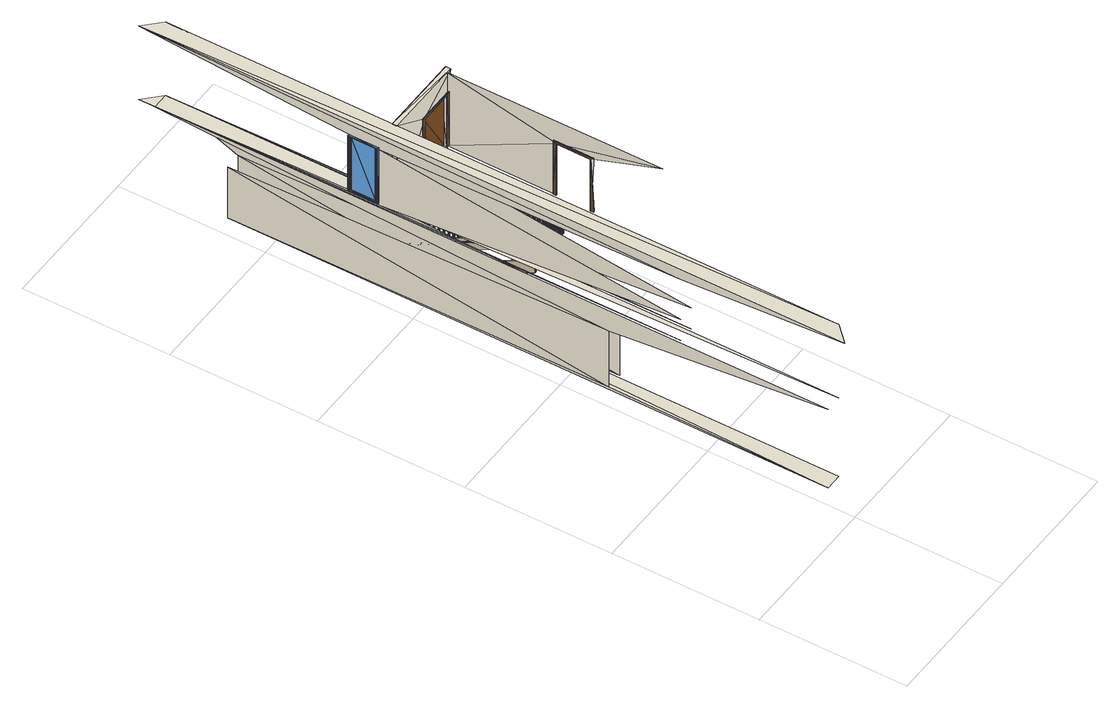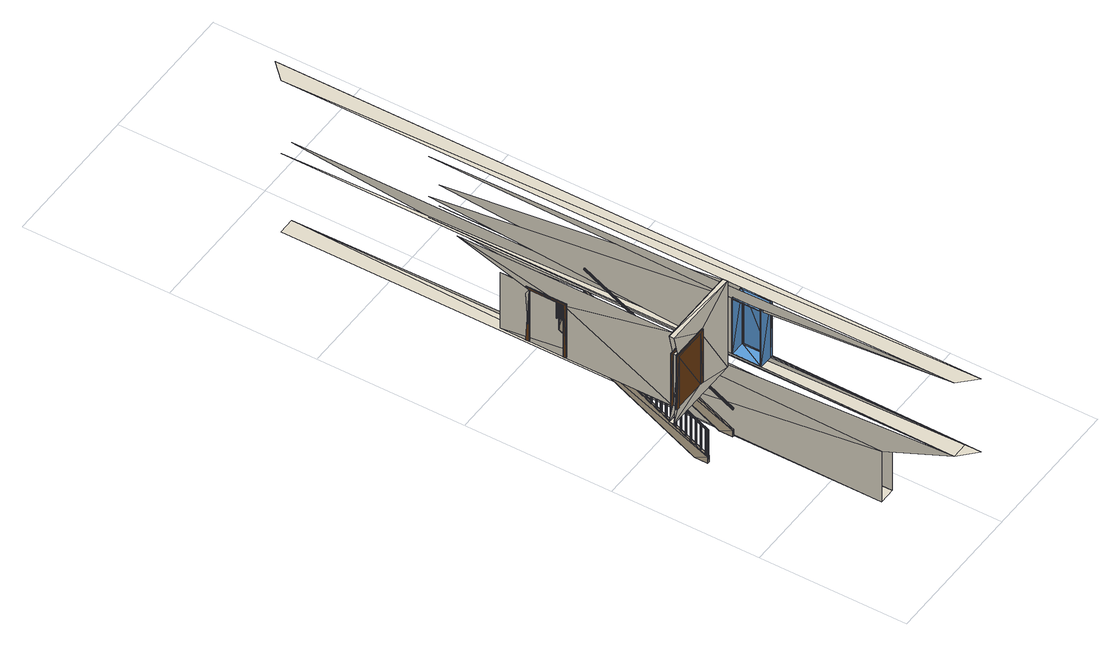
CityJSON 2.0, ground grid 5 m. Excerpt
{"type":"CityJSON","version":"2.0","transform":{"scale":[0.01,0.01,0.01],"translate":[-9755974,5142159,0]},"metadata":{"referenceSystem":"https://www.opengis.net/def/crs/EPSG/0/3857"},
"CityObjects":{
"building1":{"type":"Building","attributes":{"name":"IfcBuilding","ifc_type":"IfcBuilding","gis_class":"CityModel.Building","B2GM.source_standard":"ISO 19166 B2GM","B2GM.mapping_stage":"EM","Pset_BuildingCommon.NumberOfStoreys":"4","PSet_Revit_Other.Project Issue Date":"Issue Date","PSet_Revit_Other.Project Status":"Project Status","PSet_Revit_Other.Client Name":"Owner","PSet_Revit_Other.Project Address":"Enter address here","PSet_Revit_Other.Project Name":"Duplex Apartment","PSet_Revit_Other.Project Number":"0001","PSet_Revit_Other.Category Description":"Duplex","PSet_Revit_Other.Category Code":"11-16 21 11","PD_logic.admin_district":"Chicago","PD_logic.usage":"residential","Pset_StairCommon.Reference":"STAIR:RESIDENTIAL - 200MM MAX RISER 250MM TREAD","Pset_StairCommon.NumberOfRiser":"16","Pset_StairCommon.NumberOfTreads":"15","Pset_StairCommon.RiserHeight":"0.1937500000000122","Pset_StairCommon.TreadLength":"0.25","Pset_StairCommon.IsExternal":"False","PSet_Revit_Dimensions.Width":"1.0","PSet_Revit_Dimensions.Desired Number of Risers":"16","PSet_Revit_Dimensions.Actual Number of Risers":"16","PSet_Revit_Dimensions.Actual Riser Height":"0.1937500000000122","PSet_Revit_Dimensions.Actual Tread Depth":"0.25","PSet_Revit_Constraints.Base Level":"Level 1","PSet_Revit_Constraints.Base Offset":"0.0","PSet_Revit_Constraints.Top Level":"Level 2","PSet_Revit_Constraints.Top Offset":"0.0","PSet_Revit_Graphics.Up text":"UP","PSet_Revit_Graphics.Down text":"DN","PSet_Revit_Graphics.Up label":"True","PSet_Revit_Graphics.Up arrow":"True","PSet_Revit_Graphics.Down label":"True","PSet_Revit_Graphics.Down arrow":"True","PSet_Revit_Graphics.Show Up arrow in all views":"False","PSet_Revit_Other.InstallationDate":"InstallationDate","PSet_Revit_Other.SerialNumber":"SerialNumber"},"children":["building1-1","building1-2","building1-3","building1-4"],"geometry":[{"type":"MultiSurface","lod":"3","boundaries":[[[0,1,2]],[[3,4,5]],[[1,6,7]],[[8,9,10]],[[11,12,13]],[[14,3,5]],[[15,16,17]],[[18,19,20]],[[6,15,21]],[[22,23,18]],[[24,25,11]],[[13,26,11]],[[11,26,27]],[[11,28,13]],[[26,29,27]],[[30,31,32]],[[33,28,11]],[[32,31,34]],[[32,35,30]],[[35,29,26]],[[29,35,32]],[[31,36,34]],[[37,38,39]],[[40,36,31]],[[39,38,41]],[[28,42,33]],[[28,33,35]],[[33,29,35]],[[33,42,43]],[[44,33,11]],[[45,35,26]],[[35,29,40]],[[29,36,40]],[[28,46,13]],[[47,29,32]],[[29,48,27]],[[49,40,31]],[[35,50,30]],[[51,37,39]],[[36,52,34]],[[37,53,38]],[[26,13,45]],[[11,27,54]],[[38,53,41]],[[35,50,28]],[[33,48,29]],[[40,55,35]],[[29,52,36]],[[31,30,49]],[[32,34,56]],[[57,53,37]],[[33,18,28]],[[39,41,58]],[[42,59,43]],[[13,60,45]],[[11,54,44]],[[55,50,35]],[[42,28,61]],[[33,43,62]],[[49,30,63]],[[32,56,47]],[[27,48,54]],[[13,46,60]],[[34,52,56]],[[57,37,51]],[[30,50,63]],[[50,35,45]],[[51,39,58]],[[62,33,44]],[[55,40,49]],[[41,53,58]],[[1,7,2]],[[48,29,47]],[[62,23,33]],[[11,13,18]],[[61,64,42]],[[29,48,52]],[[54,45,44]],[[45,60,44]],[[28,46,61]],[[33,62,48]],[[28,50,46]],[[43,65,62]],[[56,49,47]],[[49,63,47]],[[54,50,45]],[[56,55,49]],[[23,18,33]],[[60,62,44]],[[58,57,51]],[[9,66,10]],[[52,55,56]],[[64,59,42]],[[63,48,47]],[[53,57,58]],[[48,50,54]],[[46,62,60]],[[50,48,63]],[[67,66,23]],[[44,11,23]],[[52,48,55]],[[55,48,50]],[[65,61,62]],[[48,62,50]],[[61,46,62]],[[50,62,46]],[[18,68,28]],[[59,69,43]],[[23,11,18]],[[43,69,65]],[[28,68,46]],[[13,14,5]],[[65,70,61]],[[71,72,73]],[[46,74,62]],[[73,72,75]],[[13,60,68]],[[70,64,61]],[[74,23,62]],[[6,21,7]],[[18,23,64]],[[23,59,64]],[[18,13,68]],[[74,44,23]],[[60,44,74]],[[69,70,65]],[[68,74,46]],[[64,70,18]],[[23,74,59]],[[68,60,74]],[[24,11,44]],[[59,74,69]],[[18,70,68]],[[76,72,71]],[[77,66,17]],[[69,74,70]],[[70,74,68]],[[78,73,75]],[[4,19,5]],[[77,24,66]],[[8,2,9]],[[72,79,75]],[[68,19,18]],[[78,80,73]],[[23,66,74]],[[76,71,81]],[[80,82,73]],[[83,84,85]],[[84,83,86]],[[87,84,86]],[[86,83,88]],[[88,89,90]],[[88,87,86]],[[88,91,86]],[[92,93,83]],[[94,92,95]],[[83,93,88]],[[96,97,98]],[[98,97,99]],[[95,88,90]],[[81,96,98]],[[99,76,98]],[[97,96,100]],[[76,81,98]],[[101,102,103]],[[103,102,104]],[[100,96,105]],[[105,96,81]],[[92,106,93]],[[107,101,103]],[[71,73,108]],[[104,109,103]],[[100,105,76]],[[88,93,90]],[[76,105,81]],[[102,101,78]],[[106,92,94]],[[81,80,76]],[[95,90,94]],[[101,80,78]],[[80,78,76]],[[80,101,107]],[[78,110,111]],[[103,109,107]],[[75,112,78]],[[80,110,78]],[[78,80,109]],[[109,80,107]],[[93,113,114]],[[106,113,93]],[[93,114,90]],[[114,113,115]],[[90,114,115]],[[113,106,116]],[[115,113,116]],[[90,115,116]],[[116,106,94]],[[94,90,116]],[[97,117,99]],[[118,76,99]],[[117,97,100]],[[119,100,76]],[[102,120,104]],[[78,120,102]],[[121,80,81]],[[110,122,111]],[[72,76,79]],[[81,71,108]],[[111,123,78]],[[124,80,78]],[[125,78,109]],[[126,115,90]],[[90,89,127]],[[76,78,119]],[[128,121,81]],[[118,119,76]],[[110,80,122]],[[123,124,78]],[[124,120,78]],[[109,104,129]],[[112,124,78]],[[121,82,80]],[[73,82,108]],[[75,79,112]],[[130,100,119]],[[117,100,130]],[[78,124,119]],[[111,122,123]],[[122,80,121]],[[99,117,118]],[[121,80,124]],[[79,76,119]],[[124,78,125]],[[126,90,127]],[[128,81,108]],[[104,120,129]],[[125,109,129]],[[131,130,128]],[[128,130,119]],[[119,124,128]],[[132,131,128]],[[124,121,128]],[[119,132,128]],[[122,121,123]],[[130,131,133]],[[123,121,124]],[[121,124,134]],[[134,124,125]],[[130,133,117]],[[133,131,132]],[[121,135,124]],[[119,118,132]],[[136,121,134]],[[124,82,121]],[[134,125,136]],[[124,135,120]],[[135,121,136]],[[125,129,136]]],"semantics":{"surfaces":[{"type":"WallSurface"},{"type":"Window"},{"type":"Door"}],"values":[0,0,0,0,0,0,0,0,0,0,0,1,1,1,1,1,1,1,1,1,1,1,1,1,1,1,1,1,1,1,1,1,1,1,1,1,1,1,1,1,1,1,1,1,1,1,1,1,1,1,1,1,1,1,1,1,1,1,1,1,1,1,1,1,1,1,1,1,1,1,1,0,1,1,0,1,1,1,1,1,1,1,1,1,1,1,1,1,1,1,0,1,1,1,1,1,1,1,0,0,1,1,1,1,1,1,1,1,0,1,1,0,1,0,1,0,0,1,1,0,1,1,0,0,0,1,1,1,1,0,0,1,1,0,0,1,1,0,0,0,0,0,0,0,0,0,0,2,2,2,2,0,2,0,2,2,2,2,2,2,2,2,2,2,2,2,2,2,2,2,0,2,2,2,2,2,2,0,2,2,0,2,2,2,0,2,2,2,2,2,2,2,2,2,2,2,2,2,2,2,2,2,2,2,0,2,0,0,2,2,2,0,0,0,0,2,2,2,2,2,0,0,0,0,2,2,0,2,2,2,2,0,2,0,0,2,2,2,2,0,2,0,2,2,2,2,2,2,2,2,2,2,2,0,2,2,2,2]}}]},
"building1-1":{"type":"BuildingInstallation","attributes":{"name":"IfcRailing","ifc_type":"IfcRailing","gis_class":"BuildingInstallation","Pset_RailingCommon.Reference":"RAILING:900MM HANDRAIL ONLY","Pset_RailingCommon.IsExternal":"False","Pset_RailingCommon.Height":"0.8999999999999999","PSet_Revit_Dimensions.Length":"4.744","PSet_Revit_Constraints.Base Offset":"0.0","PSet_Revit_Other.InstallationDate":"InstallationDate","PSet_Revit_Other.SerialNumber":"SerialNumber","PSet_Revit_Other.WarrantyStartDate":"WarrantyStartDate","PSet_Revit_Other.BarCode":"BarCode","PSet_Revit_Other.AssetIdentifier":"AssetIdentifier","PSet_Revit_Other.TagNumber":"TagNumber","PSet_Revit_Phasing.Phase Created":"New Construction","PSet_Revit_Type_Construction.Railing Height":"0.8999999999999999","PSet_Revit_Type_Construction.Baluster Offset":"-0.025","PSet_Revit_Type_Construction.Use Landing Height Adjustment":"0","PSet_Revit_Type_Construction.Landing Height Adjustment":"0.0","PSet_Revit_Type_Construction.Angled Joins":"0","PSet_Revit_Type_Construction.Tangent Joins":"2","PSet_Revit_Type_Construction.Rail Connections":"0","PSet_Revit_Type_Identity Data.Manufacturer":"Manufacturer","PSet_Revit_Type_Other.AccessibilityPerformance":"AccessibilityPerformance","PSet_Revit_Type_Other.CodePerformance":"CodePerformance","PSet_Revit_Type_Other.Color":"Color","PSet_Revit_Type_Other.Constituents":"Constituents","PSet_Revit_Type_Other.Features":"Features","PSet_Revit_Type_Other.Finish":"Finish","PSet_Revit_Type_Other.Grade":"Grade","PSet_Revit_Type_Other.Material":"Material","PSet_Revit_Type_Other.ModelReference":"ModelReference","PSet_Revit_Type_Other.NominalHeight":"NominalHeight","PSet_Revit_Type_Other.NominalLength":"NominalLength","PSet_Revit_Type_Other.NominalWidth":"NominalWidth","PSet_Revit_Type_Other.ProductionYear":"ProductionYear","PSet_Revit_Type_Other.Reference":"Reference","PSet_Revit_Type_Other.Shape":"Shape","PSet_Revit_Type_Other.Size":"Size","PSet_Revit_Type_Other.SustainabilityPerformance":"SustainabilityPerformance"},"parents":["building1"],"geometry":[{"type":"MultiSurface","lod":"2","boundaries":[[[137,138,139]],[[138,140,139]],[[140,141,142]],[[139,140,142]],[[141,143,144]],[[142,141,144]],[[143,145,146]],[[144,143,146]],[[145,147,148]],[[147,149,148]],[[149,150,148]],[[146,145,148]],[[151,152,153]],[[152,154,153]],[[154,155,156]],[[153,154,156]],[[155,157,156]],[[157,158,159]],[[156,157,159]],[[158,160,161]],[[160,162,161]],[[162,163,161]],[[159,158,161]],[[156,153,142]],[[151,139,153]],[[142,153,164]],[[144,156,142]],[[139,151,165]],[[151,137,165]],[[139,164,153]],[[166,137,167]],[[137,151,167]],[[152,154,140]],[[157,143,155]],[[155,141,154]],[[138,166,167]],[[138,167,152]],[[152,168,138]],[[140,154,141]],[[140,168,152]],[[141,155,143]],[[157,158,145]],[[158,160,145]],[[162,149,160]],[[143,157,145]],[[149,162,169]],[[149,147,160]],[[147,145,160]],[[169,162,170]],[[163,150,169]],[[161,150,163]],[[159,171,161]],[[150,161,148]],[[171,159,146]],[[148,161,171]],[[146,156,144]],[[159,156,146]],[[170,163,169]]]}]},
"building1-2":{"type":"BuildingInstallation","attributes":{"name":"IfcMember","ifc_type":"IfcMember","gis_class":"BuildingInstallation"},"parents":["building1"],"geometry":[{"type":"MultiSurface","lod":"2","boundaries":[[[172,173,174]],[[174,173,175]],[[173,176,175]],[[175,176,177]],[[176,178,177]],[[177,178,179]],[[178,180,179]],[[179,180,181]],[[180,182,181]],[[181,182,183]],[[182,172,183]],[[183,172,174]],[[182,180,172]],[[172,178,173]],[[173,178,176]],[[180,178,172]],[[183,174,181]],[[174,175,179]],[[175,177,179]],[[181,174,179]]]}]},
"building1-3":{"type":"BuildingInstallation","attributes":{"name":"IfcMember","ifc_type":"IfcMember","gis_class":"BuildingInstallation"},"parents":["building1"],"geometry":[{"type":"MultiSurface","lod":"2","boundaries":[[[184,185,186]],[[186,185,187]],[[185,188,187]],[[187,188,189]],[[188,190,189]],[[189,190,191]],[[190,192,191]],[[191,192,193]],[[192,194,193]],[[193,194,195]],[[194,184,195]],[[195,184,186]],[[194,192,184]],[[184,190,185]],[[185,190,188]],[[192,190,184]],[[195,186,193]],[[186,187,191]],[[187,189,191]],[[193,186,191]]]}]},
"building1-4":{"type":"BuildingInstallation","attributes":{"name":"IfcRailing","ifc_type":"IfcRailing","gis_class":"BuildingInstallation","Pset_RailingCommon.Reference":"RAILING:1100MM GUARD RAIL","Pset_RailingCommon.IsExternal":"False","Pset_RailingCommon.Height":"1.1","PSet_Revit_Dimensions.Length":"8.334","PSet_Revit_Constraints.Base Offset":"0.0","PSet_Revit_Other.InstallationDate":"InstallationDate","PSet_Revit_Other.SerialNumber":"SerialNumber","PSet_Revit_Other.WarrantyStartDate":"WarrantyStartDate","PSet_Revit_Other.BarCode":"BarCode","PSet_Revit_Other.AssetIdentifier":"AssetIdentifier","PSet_Revit_Other.TagNumber":"TagNumber","PSet_Revit_Phasing.Phase Created":"New Construction","PSet_Revit_Type_Construction.Railing Height":"1.1","PSet_Revit_Type_Construction.Baluster Offset":"-0.025","PSet_Revit_Type_Construction.Use Landing Height Adjustment":"0","PSet_Revit_Type_Construction.Landing Height Adjustment":"0.0","PSet_Revit_Type_Construction.Angled Joins":"0","PSet_Revit_Type_Construction.Tangent Joins":"2","PSet_Revit_Type_Construction.Rail Connections":"0","PSet_Revit_Type_Identity Data.Manufacturer":"Manufacturer","PSet_Revit_Type_Other.AccessibilityPerformance":"AccessibilityPerformance","PSet_Revit_Type_Other.CodePerformance":"CodePerformance","PSet_Revit_Type_Other.Color":"Color","PSet_Revit_Type_Other.Constituents":"Constituents","PSet_Revit_Type_Other.Features":"Features","PSet_Revit_Type_Other.Finish":"Finish","PSet_Revit_Type_Other.Grade":"Grade","PSet_Revit_Type_Other.Material":"Material","PSet_Revit_Type_Other.ModelReference":"ModelReference","PSet_Revit_Type_Other.NominalHeight":"NominalHeight","PSet_Revit_Type_Other.NominalLength":"NominalLength","PSet_Revit_Type_Other.NominalWidth":"NominalWidth","PSet_Revit_Type_Other.ProductionYear":"ProductionYear","PSet_Revit_Type_Other.Reference":"Reference","PSet_Revit_Type_Other.Shape":"Shape","PSet_Revit_Type_Other.Size":"Size","PSet_Revit_Type_Other.SustainabilityPerformance":"SustainabilityPerformance"},"parents":["building1"],"geometry":[{"type":"MultiSurface","lod":"2","boundaries":[[[196,197,198]],[[197,199,198]],[[200,201,199]],[[201,197,199]],[[200,202,203]],[[201,200,203]],[[202,203,198]],[[203,196,198]],[[198,199,200]],[[202,198,200]],[[203,196,201]],[[196,197,201]],[[204,205,206]],[[205,207,206]],[[208,209,207]],[[209,205,207]],[[208,210,211]],[[209,208,211]],[[210,211,206]],[[211,204,206]],[[206,207,208]],[[210,206,208]],[[211,204,209]],[[204,205,209]],[[212,213,214]],[[213,215,214]],[[216,217,215]],[[217,213,215]],[[216,218,219]],[[217,216,219]],[[218,219,214]],[[219,212,214]],[[214,215,216]],[[218,214,216]],[[219,212,217]],[[212,213,217]],[[220,221,222]],[[221,223,222]],[[224,225,223]],[[225,221,223]],[[224,226,227]],[[225,224,227]],[[226,227,222]],[[227,220,222]],[[222,223,224]],[[226,222,224]],[[227,220,225]],[[220,221,225]],[[228,229,230]],[[229,231,230]],[[232,233,231]],[[233,229,231]],[[234,233,235]],[[233,232,235]],[[235,234,230]],[[234,228,230]],[[230,231,232]],[[235,230,232]],[[234,228,233]],[[228,229,233]],[[236,237,238]],[[237,239,238]],[[240,241,239]],[[241,237,239]],[[240,242,243]],[[241,240,243]],[[242,243,238]],[[243,236,238]],[[238,239,240]],[[242,238,240]],[[243,236,241]],[[236,237,241]],[[244,245,246]],[[245,247,246]],[[248,249,247]],[[249,245,247]],[[248,250,251]],[[249,248,251]],[[250,251,246]],[[251,244,246]],[[246,247,248]],[[250,246,248]],[[251,244,249]],[[244,245,249]],[[252,253,254]],[[253,255,254]],[[256,257,255]],[[257,253,255]],[[256,258,259]],[[257,256,259]],[[258,259,254]],[[259,252,254]],[[254,255,256]],[[258,254,256]],[[259,252,257]],[[252,253,257]],[[260,261,262]],[[261,263,262]],[[264,265,263]],[[265,261,263]],[[264,266,267]],[[265,264,267]],[[266,267,262]],[[267,260,262]],[[262,263,264]],[[266,262,264]],[[267,260,265]],[[260,261,265]],[[268,269,270]],[[269,271,270]],[[272,273,271]],[[273,269,271]],[[272,274,275]],[[273,272,275]],[[274,275,270]],[[275,268,270]],[[270,271,272]],[[274,270,272]],[[275,268,273]],[[268,269,273]],[[276,277,278]],[[277,279,278]],[[280,281,279]],[[281,277,279]],[[280,282,283]],[[281,280,283]],[[282,283,278]],[[283,276,278]],[[278,279,280]],[[282,278,280]],[[283,276,281]],[[276,277,281]],[[284,285,286]],[[285,287,286]],[[288,289,287]],[[289,285,287]],[[288,290,291]],[[289,288,291]],[[290,291,286]],[[291,284,286]],[[286,287,288]],[[290,286,288]],[[291,284,289]],[[284,285,289]],[[292,293,294]],[[293,295,294]],[[296,297,295]],[[297,293,295]],[[296,298,299]],[[297,296,299]],[[298,299,294]],[[299,292,294]],[[294,295,296]],[[298,294,296]],[[299,292,297]],[[292,293,297]],[[300,301,302]],[[301,303,302]],[[304,305,303]],[[305,301,303]],[[304,306,307]],[[305,304,307]],[[306,307,302]],[[307,300,302]],[[302,303,304]],[[306,302,304]],[[307,300,305]],[[300,301,305]],[[308,309,310]],[[309,311,310]],[[312,313,311]],[[313,309,311]],[[312,314,315]],[[313,312,315]],[[314,315,310]],[[315,308,310]],[[310,311,312]],[[314,310,312]],[[315,308,313]],[[308,309,313]],[[316,317,318]],[[317,319,318]],[[320,321,319]],[[321,317,319]],[[320,322,323]],[[321,320,323]],[[322,323,318]],[[323,316,318]],[[318,319,320]],[[322,318,320]],[[323,316,321]],[[316,317,321]],[[324,325,326]],[[325,327,326]],[[328,329,327]],[[329,325,327]],[[328,330,331]],[[329,328,331]],[[330,331,326]],[[331,324,326]],[[326,327,328]],[[330,326,328]],[[331,324,329]],[[324,325,329]],[[332,333,334]],[[333,335,334]],[[336,337,335]],[[337,333,335]],[[336,338,339]],[[337,336,339]],[[338,339,334]],[[339,332,334]],[[334,335,336]],[[338,334,336]],[[339,332,337]],[[332,333,337]],[[340,341,342]],[[341,343,342]],[[344,345,343]],[[345,341,343]],[[344,346,347]],[[345,344,347]],[[346,347,342]],[[347,340,342]],[[342,343,344]],[[346,342,344]],[[347,340,345]],[[340,341,345]],[[348,349,350]],[[349,351,350]],[[352,353,351]],[[353,349,351]],[[352,354,355]],[[353,352,355]],[[354,355,350]],[[355,348,350]],[[350,351,352]],[[354,350,352]],[[355,348,353]],[[348,349,353]],[[356,357,358]],[[357,359,358]],[[360,361,359]],[[361,357,359]],[[360,362,363]],[[361,360,363]],[[362,363,358]],[[363,356,358]],[[358,359,360]],[[362,358,360]],[[363,356,361]],[[356,357,361]],[[364,365,366]],[[365,367,366]],[[368,369,367]],[[369,365,367]],[[368,370,371]],[[369,368,371]],[[370,371,366]],[[371,364,366]],[[366,367,368]],[[370,366,368]],[[371,364,369]],[[364,365,369]],[[372,373,374]],[[373,375,374]],[[376,377,375]],[[377,373,375]],[[376,378,379]],[[377,376,379]],[[378,379,374]],[[379,372,374]],[[374,375,376]],[[378,374,376]],[[379,372,377]],[[372,373,377]],[[380,381,382]],[[381,383,382]],[[384,385,383]],[[385,381,383]],[[384,386,387]],[[385,384,387]],[[386,387,382]],[[387,380,382]],[[382,383,384]],[[386,382,384]],[[387,380,385]],[[380,381,385]],[[388,389,390]],[[389,391,390]],[[392,393,391]],[[393,389,391]],[[392,394,395]],[[393,392,395]],[[394,395,390]],[[395,388,390]],[[390,391,392]],[[394,390,392]],[[395,388,393]],[[388,389,393]],[[396,397,398]],[[397,399,398]],[[400,401,399]],[[401,397,399]],[[400,402,403]],[[401,400,403]],[[402,403,398]],[[403,396,398]],[[398,399,400]],[[402,398,400]],[[403,396,401]],[[396,397,401]],[[404,405,406]],[[405,407,406]],[[408,409,407]],[[409,405,407]],[[408,410,411]],[[409,408,411]],[[410,411,406]],[[411,404,406]],[[406,407,408]],[[410,406,408]],[[411,404,409]],[[404,405,409]],[[412,413,414]],[[413,415,414]],[[416,417,415]],[[417,413,415]],[[416,418,419]],[[417,416,419]],[[418,419,414]],[[419,412,414]],[[414,415,416]],[[418,414,416]],[[419,412,417]],[[412,413,417]],[[420,421,422]],[[421,423,422]],[[420,424,422]],[[422,424,425]],[[426,427,424]],[[427,425,424]],[[421,426,423]],[[423,426,427]],[[427,425,423]],[[425,422,423]],[[420,424,421]],[[424,426,421]],[[428,429,430]],[[429,431,430]],[[428,432,430]],[[430,432,433]],[[434,433,435]],[[435,433,432]],[[429,435,431]],[[431,435,434]],[[434,433,431]],[[433,430,431]],[[435,432,429]],[[432,428,429]],[[436,437,438]],[[437,439,438]],[[436,440,438]],[[438,440,441]],[[442,443,440]],[[443,441,440]],[[437,442,439]],[[439,442,443]],[[443,441,439]],[[441,438,439]],[[442,440,437]],[[440,436,437]],[[444,445,446]],[[445,447,446]],[[444,448,446]],[[446,448,449]],[[450,451,448]],[[451,449,448]],[[445,450,447]],[[447,450,451]],[[451,449,447]],[[449,446,447]],[[450,448,445]],[[448,444,445]],[[452,453,454]],[[453,455,454]],[[452,456,454]],[[454,456,457]],[[458,459,456]],[[459,457,456]],[[453,458,455]],[[455,458,459]],[[459,457,455]],[[457,454,455]],[[458,456,453]],[[456,452,453]],[[460,461,462]],[[461,463,462]],[[460,464,462]],[[462,464,465]],[[466,467,464]],[[467,465,464]],[[461,466,463]],[[463,466,467]],[[467,465,463]],[[465,462,463]],[[466,464,461]],[[464,460,461]],[[468,469,470]],[[469,471,470]],[[468,472,470]],[[470,472,473]],[[474,475,472]],[[475,473,472]],[[469,474,471]],[[471,474,475]],[[475,473,471]],[[473,470,471]],[[474,472,469]],[[472,468,469]],[[476,477,478]],[[477,479,478]],[[476,480,478]],[[478,480,481]],[[482,483,480]],[[483,481,480]],[[477,482,479]],[[479,482,483]],[[483,481,479]],[[481,478,479]],[[482,480,477]],[[480,476,477]],[[484,485,486]],[[485,487,486]],[[484,488,486]],[[486,488,489]],[[490,491,488]],[[491,489,488]],[[485,490,487]],[[487,490,491]],[[491,489,487]],[[489,486,487]],[[490,488,485]],[[488,484,485]],[[492,493,494]],[[493,495,494]],[[492,496,494]],[[494,496,497]],[[498,499,496]],[[499,497,496]],[[493,498,495]],[[495,498,499]],[[499,497,495]],[[497,494,495]],[[498,496,493]],[[496,492,493]],[[500,501,502]],[[501,503,502]],[[500,504,502]],[[502,504,505]],[[506,505,507]],[[507,505,504]],[[501,507,503]],[[503,507,506]],[[506,505,503]],[[505,502,503]],[[507,504,501]],[[504,500,501]],[[508,509,510]],[[509,511,510]],[[508,512,510]],[[510,512,513]],[[514,515,512]],[[515,513,512]],[[509,514,511]],[[511,514,515]],[[515,513,511]],[[513,510,511]],[[514,512,509]],[[512,508,509]],[[516,517,518]],[[517,519,518]],[[516,520,518]],[[518,520,521]],[[522,523,520]],[[523,521,520]],[[517,522,519]],[[519,522,523]],[[523,521,519]],[[521,518,519]],[[522,520,517]],[[520,516,517]],[[524,525,526]],[[525,527,526]],[[524,528,526]],[[526,528,529]],[[530,531,528]],[[531,529,528]],[[525,530,527]],[[527,530,531]],[[531,529,527]],[[529,526,527]],[[530,528,525]],[[528,524,525]],[[532,533,534]],[[533,535,534]],[[532,536,534]],[[534,536,537]],[[536,538,537]],[[538,539,537]],[[533,538,535]],[[535,538,539]],[[539,537,535]],[[537,534,535]],[[538,536,533]],[[536,532,533]],[[540,541,542]],[[541,543,542]],[[540,544,542]],[[542,544,545]],[[546,547,544]],[[547,545,544]],[[541,546,543]],[[543,546,547]],[[547,545,543]],[[545,542,543]],[[546,544,541]],[[544,540,541]],[[548,549,550]],[[549,551,550]],[[548,552,550]],[[550,552,553]],[[554,555,552]],[[555,553,552]],[[549,554,551]],[[551,554,555]],[[555,553,551]],[[553,550,551]],[[554,552,549]],[[552,548,549]],[[556,557,558]],[[557,559,558]],[[556,560,558]],[[558,560,561]],[[562,561,563]],[[563,561,560]],[[557,563,559]],[[559,563,562]],[[562,561,559]],[[561,558,559]],[[563,560,557]],[[560,556,557]],[[564,565,566]],[[565,567,566]],[[564,568,566]],[[566,568,569]],[[570,571,568]],[[571,569,568]],[[565,570,567]],[[567,570,571]],[[571,569,567]],[[569,566,567]],[[570,568,565]],[[568,564,565]],[[572,573,574]],[[573,575,574]],[[572,576,574]],[[574,576,577]],[[578,579,576]],[[579,577,576]],[[573,578,575]],[[575,578,579]],[[579,577,575]],[[577,574,575]],[[578,576,573]],[[576,572,573]],[[580,581,582]],[[581,583,582]],[[580,584,582]],[[582,584,585]],[[586,587,584]],[[587,585,584]],[[581,586,583]],[[583,586,587]],[[587,585,583]],[[585,582,583]],[[586,584,581]],[[584,580,581]],[[588,589,590]],[[589,591,590]],[[588,592,590]],[[590,592,593]],[[594,593,595]],[[595,593,592]],[[589,595,591]],[[591,595,594]],[[594,593,591]],[[593,590,591]],[[595,592,589]],[[592,588,589]],[[596,597,598]],[[597,599,598]],[[596,600,598]],[[598,600,601]],[[602,603,600]],[[603,601,600]],[[597,602,599]],[[599,602,603]],[[603,601,599]],[[601,598,599]],[[602,600,597]],[[600,596,597]],[[604,605,606]],[[605,607,606]],[[604,608,606]],[[606,608,609]],[[610,609,611]],[[611,609,608]],[[605,611,607]],[[607,611,610]],[[610,609,607]],[[609,606,607]],[[611,608,605]],[[608,604,605]],[[612,613,614]],[[613,615,614]],[[612,616,614]],[[614,616,617]],[[618,619,616]],[[619,617,616]],[[613,618,615]],[[615,618,619]],[[619,617,615]],[[617,614,615]],[[618,616,613]],[[616,612,613]],[[620,621,622]],[[621,623,622]],[[620,624,622]],[[622,624,625]],[[626,627,624]],[[627,625,624]],[[621,626,623]],[[623,626,627]],[[627,625,623]],[[625,622,623]],[[626,624,621]],[[624,620,621]],[[628,629,630]],[[629,631,630]],[[628,632,630]],[[630,632,633]],[[634,635,632]],[[635,633,632]],[[629,634,631]],[[631,634,635]],[[635,633,631]],[[633,630,631]],[[634,632,629]],[[632,628,629]],[[636,637,638]],[[637,639,638]],[[636,640,638]],[[638,640,641]],[[642,643,640]],[[643,641,640]],[[637,642,639]],[[639,642,643]],[[643,641,639]],[[641,638,639]],[[642,640,637]],[[640,636,637]],[[644,645,646]],[[645,647,646]],[[644,648,646]],[[646,648,649]],[[650,651,648]],[[651,649,648]],[[645,650,647]],[[647,650,651]],[[651,649,647]],[[649,646,647]],[[650,648,645]],[[648,644,645]],[[652,653,654]],[[653,655,654]],[[652,656,654]],[[654,656,657]],[[658,659,656]],[[659,657,656]],[[653,658,655]],[[655,658,659]],[[659,657,655]],[[657,654,655]],[[658,656,653]],[[656,652,653]],[[660,661,662]],[[663,660,662]],[[664,660,663]],[[665,664,663]],[[666,667,661]],[[667,662,661]],[[668,669,670]],[[671,668,670]],[[668,671,672]],[[671,673,672]],[[670,669,665]],[[669,664,665]],[[674,675,676]],[[675,677,676]],[[672,673,674]],[[673,675,674]],[[678,679,680]],[[679,681,680]],[[680,681,666]],[[681,667,666]],[[679,678,677]],[[678,676,677]],[[670,671,673]],[[670,673,665]],[[673,675,677]],[[662,663,667]],[[663,665,667]],[[665,673,667]],[[667,673,677]],[[681,667,679]],[[667,677,679]],[[669,668,672]],[[669,672,664]],[[672,674,676]],[[661,660,666]],[[660,664,666]],[[664,672,666]],[[666,672,676]],[[680,666,678]],[[666,676,678]],[[682,683,684]],[[683,685,684]],[[684,685,686]],[[685,687,686]],[[686,687,688]],[[687,689,688]],[[690,691,692]],[[691,693,692]],[[691,690,689]],[[690,688,689]],[[694,695,696]],[[695,697,696]],[[682,696,697]],[[683,682,697]],[[693,695,694]],[[692,693,694]],[[683,685,687]],[[695,697,693]],[[697,683,693]],[[683,687,693]],[[693,687,689]],[[693,689,691]],[[682,684,686]],[[694,696,692]],[[696,682,692]],[[682,686,692]],[[692,686,688]],[[692,688,690]],[[698,699,700]],[[699,701,700]],[[700,701,702]],[[701,703,702]],[[702,703,704]],[[703,705,704]],[[706,707,708]],[[707,709,708]],[[708,709,710]],[[709,711,710]],[[707,706,705]],[[706,704,705]],[[712,713,714]],[[713,715,714]],[[698,714,715]],[[699,698,715]],[[711,713,712]],[[710,711,712]],[[699,701,703]],[[713,715,711]],[[715,699,711]],[[699,703,711]],[[711,703,705]],[[709,711,707]],[[711,705,707]],[[698,700,702]],[[712,714,710]],[[714,698,710]],[[698,702,710]],[[710,702,704]],[[708,710,706]],[[710,704,706]],[[716,717,718]],[[717,719,718]],[[718,719,720]],[[719,721,720]],[[722,723,724]],[[723,725,724]],[[726,724,725]],[[727,726,725]],[[721,723,722]],[[720,721,722]],[[728,729,730]],[[729,731,730]],[[730,731,732]],[[731,733,732]],[[729,728,727]],[[728,726,727]],[[734,735,736]],[[735,737,736]],[[716,736,737]],[[717,716,737]],[[733,735,734]],[[732,733,734]],[[729,731,733]],[[729,733,727]],[[733,735,737]],[[723,725,721]],[[725,727,721]],[[727,733,721]],[[733,737,717]],[[721,733,717]],[[719,721,717]],[[728,730,732]],[[728,732,726]],[[732,734,736]],[[722,724,720]],[[724,726,720]],[[726,732,720]],[[732,736,716]],[[720,732,716]],[[718,720,716]],[[738,739,740]],[[741,739,738]],[[742,741,738]],[[742,743,741]],[[743,744,741]],[[745,746,747]],[[746,744,747]],[[747,744,743]],[[748,746,749]],[[749,746,745]],[[750,748,751]],[[751,748,749]],[[751,752,750]],[[750,752,753]],[[754,753,755]],[[753,752,755]],[[754,755,756]],[[755,757,756]],[[758,756,757]],[[759,758,757]],[[739,758,759]],[[740,739,759]],[[743,742,747]],[[742,740,747]],[[740,759,745]],[[747,740,745]],[[759,755,751]],[[745,759,751]],[[741,739,744]],[[744,739,746]],[[739,756,748]],[[746,739,748]],[[748,756,753]],[[760,761,762]],[[762,761,763]],[[761,764,765]],[[763,761,765]],[[764,766,767]],[[765,764,767]],[[766,768,769]],[[768,770,769]],[[770,771,769]],[[767,766,769]],[[772,773,766]],[[774,775,768]],[[773,774,768]],[[775,776,770]],[[766,773,777]],[[775,770,768]],[[768,777,773]],[[770,778,771]],[[771,778,779]],[[780,769,781]],[[779,781,769]],[[779,769,771]],[[782,780,767]],[[769,780,782]],[[783,780,767]],[[770,776,778]],[[784,783,767]],[[785,786,763]],[[786,787,763]],[[784,765,787]],[[765,784,767]],[[785,763,762]],[[765,763,787]],[[788,762,760]],[[788,785,762]],[[789,761,790]],[[790,761,788]],[[772,766,791]],[[791,764,789]],[[788,761,760]],[[761,789,764]],[[766,764,791]],[[792,793,794]],[[793,795,794]],[[796,793,792]],[[797,798,799]],[[800,797,799]],[[800,793,797]],[[797,793,796]],[[798,801,799]],[[799,801,802]],[[801,803,802]],[[804,805,806]],[[807,804,806]],[[803,804,802]],[[802,804,807]],[[808,809,810]],[[811,808,810]],[[805,811,808]],[[806,805,808]],[[810,809,812]],[[809,813,812]],[[813,814,812]],[[812,814,815]],[[816,679,817]],[[679,681,817]],[[817,681,818]],[[681,819,818]],[[814,818,819]],[[815,814,819]],[[820,679,821]],[[821,679,816]],[[822,670,823]],[[823,670,821]],[[822,824,823]],[[823,824,825]],[[826,827,828]],[[828,827,824]],[[827,825,824]],[[795,827,794]],[[794,827,826]],[[670,820,821]],[[719,829,721]],[[829,830,831]],[[832,723,833]],[[723,721,833]],[[834,835,836]],[[721,829,836]],[[829,831,836]],[[831,834,836]],[[837,838,839]],[[838,840,839]],[[840,833,839]],[[833,721,839]],[[836,841,839]],[[721,836,839]],[[838,837,792]],[[794,838,792]],[[837,839,796]],[[792,837,796]],[[841,798,839]],[[798,797,839]],[[796,839,797]],[[836,801,841]],[[801,798,841]],[[803,801,836]],[[835,803,836]],[[805,804,834]],[[831,811,834]],[[811,805,834]],[[811,831,810]],[[831,830,812]],[[810,831,812]],[[834,804,835]],[[804,803,835]],[[815,829,812]],[[829,830,812]],[[829,819,719]],[[819,681,719]],[[819,829,815]],[[681,679,719]],[[719,679,721]],[[679,820,721]],[[723,670,832]],[[670,822,832]],[[832,822,833]],[[822,824,833]],[[826,840,828]],[[840,833,828]],[[828,833,824]],[[794,838,826]],[[838,840,826]],[[721,820,723]],[[820,670,723]],[[773,772,793]],[[793,772,795]],[[800,799,774]],[[774,799,775]],[[774,773,800]],[[800,773,793]],[[799,802,775]],[[775,802,776]],[[807,806,778]],[[778,806,779]],[[802,807,776]],[[776,807,778]],[[780,781,809]],[[809,781,808]],[[806,808,779]],[[779,808,781]],[[783,780,809]],[[813,783,809]],[[783,784,813]],[[813,784,814]],[[816,817,785]],[[785,817,786]],[[817,818,786]],[[786,818,787]],[[784,787,814]],[[814,787,818]],[[821,816,788]],[[788,816,785]],[[823,821,790]],[[790,821,788]],[[825,823,789]],[[789,823,790]],[[789,791,825]],[[825,791,827]],[[827,791,795]],[[791,772,795]]]}]}
},
"vertices":[
[118,130,0],[62,130,0],[118,2168,0],[62,74,600],[118,130,600],[62,2470,600],[62,874,10],[62,2168,0],[118,874,10],[118,2168,201],[118,874,230],[62,1659,320],[62,631,403],[62,1659,540],[62,631,561],[62,874,230],[62,130,310],[62,2414,310],[118,1659,540],[118,2414,600],[118,631,561],[62,2168,201],[118,631,403],[118,1659,320],[62,2470,310],[62,631,320],[62,1662,538],[62,1662,322],[70,1659,540],[70,1662,322],[64,1662,538],[64,1668,534],[64,1662,322],[70,1659,320],[64,1668,326],[70,1662,538],[70,1668,326],[67,1668,326],[68,1668,326],[67,1668,534],[70,1668,534],[68,1668,534],[70,1663,537],[70,1663,323],[62,1760,320],[62,1757,538],[70,1760,540],[64,1757,322],[70,1757,322],[64,1752,534],[70,1757,538],[67,1752,534],[70,1752,326],[68,1752,326],[62,1757,322],[70,1752,534],[64,1752,326],[67,1752,326],[68,1752,534],[118,1663,323],[62,1760,540],[70,1756,537],[70,1760,320],[64,1757,538],[118,1663,537],[70,1756,323],[118,2414,310],[118,631,320],[118,1760,540],[118,1756,323],[118,1756,537],[118,1629,261],[118,1629,600],[118,1646,261],[118,1760,320],[118,1646,600],[261,1629,513],[118,130,310],[261,1646,513],[398,1629,600],[261,1646,310],[261,1629,310],[398,1646,261],[378,1142,513],[378,1142,310],[378,1131,310],[381,1142,310],[381,1131,310],[381,1142,513],[381,899,600],[381,1258,513],[398,1142,513],[378,1131,521],[378,1258,513],[381,1268,521],[381,1131,521],[251,1626,310],[251,1626,521],[251,1629,310],[251,1629,521],[261,1626,513],[251,1646,310],[251,1646,521],[251,1649,310],[251,1649,521],[261,1626,310],[378,1268,521],[261,1649,310],[398,1629,261],[261,1649,513],[261,1639,310],[261,1639,513],[398,1646,600],[378,1268,310],[378,1258,310],[381,1258,310],[381,1268,310],[387,1626,521],[387,1629,521],[377,1629,513],[387,1646,521],[377,1646,310],[377,1639,310],[377,1639,513],[377,1646,513],[377,1649,513],[381,1629,310],[381,1629,600],[377,1629,310],[387,1649,521],[377,1626,513],[377,1626,310],[387,1629,310],[387,1626,310],[377,1649,310],[387,1646,310],[387,1649,310],
[122,1666,104],[120,1666,104],[123,1666,105],[119,1666,105],[119,1666,106],[124,1666,106],[118,1666,107],[124,1666,107],[119,1666,108],[124,1666,108],[119,1666,109],[123,1666,109],[120,1666,109],[122,1666,109],[122,1161,395],[120,1161,395],[123,1161,396],[119,1161,396],[119,1161,397],[124,1161,397],[118,1161,397],[119,1161,398],[124,1161,398],[119,1161,399],[123,1161,399],[120,1161,400],[122,1161,400],[123,1666,106],[122,1666,105],[121,1666,104],[121,1161,395],[120,1666,105],[121,1666,109],[121,1161,400],[123,1666,108],
[118,1666,25],[118,1170,310],[124,1666,25],[124,1170,310],[118,1161,310],[124,1161,310],[118,1161,265],[124,1161,265],[118,1621,0],[124,1621,0],[118,1666,0],[124,1666,0],
[247,1666,25],[247,1170,310],[254,1666,25],[254,1170,310],[247,1161,310],[254,1161,310],[247,1161,265],[254,1161,265],[247,1621,0],[254,1621,0],[247,1666,0],[254,1666,0],
[259,1617,310],[255,1617,310],[259,1617,416],[255,1617,416],[255,1621,416],[255,1621,310],[259,1621,416],[259,1621,310],[259,1601,310],[255,1601,310],[259,1601,416],[255,1601,416],[255,1604,416],[255,1604,310],[259,1604,416],[259,1604,310],[259,1584,310],[255,1584,310],[259,1584,416],[255,1584,416],[255,1587,416],[255,1587,310],[259,1587,416],[259,1587,310],[259,1567,310],[255,1567,310],[259,1567,416],[255,1567,416],[255,1570,416],[255,1570,310],[259,1570,416],[259,1570,310],[259,1550,310],[255,1550,310],[259,1550,416],[255,1550,416],[255,1554,416],[255,1554,310],[259,1554,310],[259,1554,416],[259,1533,310],[255,1533,310],[259,1533,416],[255,1533,416],[255,1537,416],[255,1537,310],[259,1537,416],[259,1537,310],[259,1517,310],[255,1517,310],[259,1517,416],[255,1517,416],[255,1520,416],[255,1520,310],[259,1520,416],[259,1520,310],[259,1500,310],[255,1500,310],[259,1500,416],[255,1500,416],[255,1503,416],[255,1503,310],[259,1503,416],[259,1503,310],[259,1483,310],[255,1483,310],[259,1483,416],[255,1483,416],[255,1486,416],[255,1486,310],[259,1486,416],[259,1486,310],[259,1466,310],[255,1466,310],[259,1466,416],[255,1466,416],[255,1469,416],[255,1469,310],[259,1469,416],[259,1469,310],[259,1449,310],[255,1449,310],[259,1449,416],[255,1449,416],[255,1453,416],[255,1453,310],[259,1453,416],[259,1453,310],[259,1432,310],[255,1432,310],[259,1432,416],[255,1432,416],[255,1436,416],[255,1436,310],[259,1436,416],[259,1436,310],[259,1416,310],[255,1416,310],[259,1416,416],[255,1416,416],[255,1419,416],[255,1419,310],[259,1419,416],[259,1419,310],[259,1399,310],[255,1399,310],[259,1399,416],[255,1399,416],[255,1402,416],[255,1402,310],[259,1402,416],[259,1402,310],[259,1382,310],[255,1382,310],[259,1382,416],[255,1382,416],[255,1385,416],[255,1385,310],[259,1385,416],[259,1385,310],[259,1365,310],[255,1365,310],[259,1365,416],[255,1365,416],[255,1368,416],[255,1368,310],[259,1368,416],[259,1368,310],[259,1348,310],[255,1348,310],[259,1348,416],[255,1348,416],[255,1352,416],[255,1352,310],[259,1352,416],[259,1352,310],[259,1331,310],[255,1331,310],[259,1331,416],[255,1331,416],[255,1335,416],[255,1335,310],[259,1335,416],[259,1335,310],[259,1315,310],[255,1315,310],[259,1315,416],[255,1315,416],[255,1318,416],[255,1318,310],[259,1318,416],[259,1318,310],[259,1298,310],[255,1298,310],[259,1298,416],[255,1298,416],[255,1301,416],[255,1301,310],[259,1301,416],[259,1301,310],[259,1281,310],[255,1281,310],[259,1281,416],[255,1281,416],[255,1284,416],[255,1284,310],[259,1284,416],[259,1284,310],[259,1264,310],[255,1264,310],[259,1264,416],[255,1264,416],[255,1268,416],[255,1268,310],[259,1268,416],[259,1268,310],[259,1247,310],[255,1247,310],[259,1247,416],[255,1247,416],[255,1251,416],[255,1251,310],[259,1251,416],[259,1251,310],[259,1230,310],[255,1230,310],[259,1230,416],[255,1230,416],[255,1234,416],[255,1234,310],[259,1234,416],[259,1234,310],[259,1214,310],[255,1214,310],[259,1214,416],[255,1214,416],[255,1217,416],[255,1217,310],[259,1217,416],[259,1217,310],[259,1197,310],[255,1197,310],[259,1197,416],[255,1197,416],[255,1200,416],[255,1200,310],[259,1200,416],[259,1200,310],[259,1180,310],[255,1180,310],[259,1180,416],[255,1180,416],[255,1183,416],[255,1183,310],[259,1183,416],[259,1183,310],[259,1163,310],[255,1163,310],[259,1163,416],[255,1163,416],[255,1167,416],[255,1167,310],[259,1167,416],[259,1167,310],[252,1171,310],[249,1171,310],[252,1171,409],[249,1171,409],[252,1168,310],[252,1168,411],[249,1168,310],[249,1168,411],[252,1188,300],[249,1188,300],[252,1188,399],[249,1188,399],[252,1185,302],[252,1185,401],[249,1185,401],[249,1185,302],[252,1205,290],[249,1205,290],[252,1205,390],[249,1205,390],[252,1202,292],[252,1202,392],[249,1202,292],[249,1202,392],[252,1222,280],[249,1222,280],[252,1222,380],[249,1222,380],[252,1218,282],[252,1218,382],[249,1218,282],[249,1218,382],[252,1239,271],[249,1239,271],[252,1239,370],[249,1239,370],[252,1235,273],[252,1235,372],[249,1235,273],[249,1235,372],[252,1255,261],[249,1255,261],[252,1255,361],[249,1255,361],[252,1252,263],[252,1252,363],[249,1252,263],[249,1252,363],[252,1272,251],[249,1272,251],[252,1272,351],[249,1272,351],[252,1269,253],[252,1269,353],[249,1269,253],[249,1269,353],[252,1289,242],[249,1289,242],[252,1289,341],[249,1289,341],[252,1286,244],[252,1286,343],[249,1286,244],[249,1286,343],[252,1306,232],[249,1306,232],[252,1306,332],[249,1306,332],[252,1303,234],[252,1303,334],[249,1303,234],[249,1303,334],[252,1323,222],[249,1323,222],[252,1323,322],[249,1323,322],[252,1319,224],[252,1319,324],[249,1319,224],[249,1319,324],[252,1340,213],[249,1340,213],[252,1340,312],[249,1340,312],[252,1336,215],[252,1336,314],[249,1336,314],[249,1336,215],[252,1356,203],[249,1356,203],[252,1356,303],[249,1356,303],[252,1353,205],[252,1353,304],[249,1353,205],[249,1353,304],[252,1373,193],[249,1373,193],[252,1373,293],[249,1373,293],[252,1370,195],[252,1370,295],[249,1370,195],[249,1370,295],[252,1390,184],[249,1390,184],[252,1390,283],[249,1390,283],[252,1387,185],[252,1387,285],[249,1387,185],[249,1387,285],[252,1407,174],[249,1407,174],[252,1407,274],[249,1407,274],[252,1403,176],[252,1403,275],[249,1403,176],[249,1403,275],[252,1424,164],[249,1424,164],[252,1424,264],[249,1424,264],[252,1420,166],[252,1420,266],[249,1420,166],[249,1420,266],[252,1440,154],[249,1440,154],[252,1440,254],[249,1440,254],[252,1437,156],[252,1437,256],[249,1437,156],[249,1437,256],[252,1457,145],[249,1457,145],[252,1457,244],[249,1457,244],[252,1454,147],[252,1454,246],[249,1454,246],[249,1454,147],[252,1474,135],[249,1474,135],[252,1474,235],[249,1474,235],[252,1471,137],[252,1471,237],[249,1471,137],[249,1471,237],[252,1491,125],[249,1491,125],[252,1491,225],[249,1491,225],[252,1488,127],[252,1488,227],[249,1488,127],[249,1488,227],[252,1508,116],[249,1508,116],[252,1508,215],[249,1508,215],[252,1504,118],[252,1504,217],[249,1504,118],[249,1504,217],[252,1525,106],[249,1525,106],[252,1525,206],[249,1525,206],[252,1521,108],[252,1521,208],[249,1521,208],[249,1521,108],[252,1541,96],[249,1541,96],[252,1541,196],[249,1541,196],[252,1538,98],[252,1538,198],[249,1538,98],[249,1538,198],[252,1558,87],[249,1558,87],[252,1558,186],[249,1558,186],[252,1555,89],[252,1555,188],[249,1555,188],[249,1555,89],[252,1575,77],[249,1575,77],[252,1575,177],[249,1575,177],[252,1572,79],[252,1572,179],[249,1572,79],[249,1572,179],[252,1592,67],[249,1592,67],[252,1592,167],[249,1592,167],[252,1589,69],[252,1589,169],[249,1589,69],[249,1589,169],[252,1609,58],[249,1609,58],[252,1609,157],[249,1609,157],[252,1605,60],[252,1605,159],[249,1605,60],[249,1605,159],[252,1626,48],[249,1626,48],[252,1626,148],[249,1626,148],[252,1622,50],[252,1622,150],[249,1622,50],[249,1622,150],[252,1642,38],[249,1642,38],[252,1642,138],[249,1642,138],[252,1639,40],[252,1639,140],[249,1639,40],[249,1639,140],[252,1659,29],[249,1659,29],[252,1659,128],[249,1659,128],[252,1656,30],[252,1656,130],[249,1656,30],[249,1656,130],[258,1157,310],[258,1158,310],[258,1158,416],[258,1157,416],[259,1156,310],[259,1156,416],[257,1158,310],[257,1158,416],[258,1155,310],[258,1156,310],[258,1156,416],[258,1155,416],[257,1155,310],[257,1155,416],[256,1155,310],[256,1155,416],[256,1156,310],[256,1156,416],[256,1157,310],[256,1157,416],[256,1158,310],[256,1158,416],[252,1156,310],[252,1156,416],[251,1155,310],[251,1155,416],[250,1155,310],[250,1155,416],[249,1156,310],[249,1156,416],[249,1157,310],[249,1157,416],[250,1158,310],[250,1158,416],[251,1158,310],[251,1158,416],[252,1157,310],[252,1157,416],[252,1161,310],[252,1161,416],[251,1160,310],[251,1160,416],[250,1160,310],[250,1160,416],[249,1161,310],[249,1161,416],[249,1162,310],[249,1162,416],[250,1162,310],[250,1162,416],[250,1163,310],[250,1163,416],[251,1162,310],[251,1162,416],[252,1162,310],[252,1162,416],[256,1627,310],[256,1627,416],[256,1628,310],[256,1628,416],[257,1628,310],[257,1628,416],[258,1628,310],[258,1628,416],[258,1627,310],[258,1627,416],[259,1627,310],[259,1627,416],[258,1626,310],[258,1626,416],[258,1625,310],[258,1625,416],[257,1625,310],[257,1625,416],[256,1625,310],[256,1625,416],[256,1626,310],[256,1626,416],[252,1664,126],[252,1664,26],[252,1664,125],[251,1663,26],[251,1663,126],[250,1663,126],[250,1663,26],[249,1664,125],[249,1664,26],[249,1664,126],[249,1665,25],[249,1665,125],[250,1665,25],[250,1665,125],[250,1666,125],[250,1666,25],[251,1666,25],[251,1666,125],[251,1665,25],[251,1665,125],[252,1665,25],[252,1665,125],[250,1666,124],[249,1666,125],[251,1666,124],[252,1666,125],[248,1666,126],[253,1666,126],[248,1666,127],[253,1666,127],[249,1666,129],[252,1666,129],[250,1666,129],[251,1666,129],[248,1160,418],[248,1161,419],[249,1161,419],[249,1161,420],[250,1161,420],[248,1666,128],[251,1161,420],[252,1161,420],[253,1161,419],[252,1161,419],[253,1666,128],[253,1160,418],[253,1160,417],[251,1159,416],[252,1159,416],[252,1160,417],[250,1159,416],[249,1160,417],[249,1159,416],[248,1160,417],[260,1154,419],[248,1154,419],[260,1154,418],[248,1154,418],[259,1154,419],[259,1155,419],[259,1155,420],[249,1155,420],[249,1155,419],[258,1156,420],[250,1156,420],[257,1156,420],[256,1157,420],[256,1158,420],[252,1158,420],[251,1157,420],[252,1158,419],[253,1159,419],[255,1159,419],[255,1158,419],[254,1159,418],[253,1159,418],[253,1159,417],[255,1159,417],[251,1157,416],[252,1158,416],[252,1158,417],[255,1158,417],[257,1156,416],[250,1156,416],[259,1155,416],[249,1155,416],[259,1155,417],[249,1155,417],[260,1154,417],[248,1154,417],[259,1154,417],[255,1628,417],[254,1628,418],[255,1628,419],[259,1628,416],[259,1628,417],[256,1628,420],[257,1628,420],[258,1628,420],[260,1628,419],[260,1628,418],[259,1628,419],[260,1628,417],[259,1628,420]
]}
